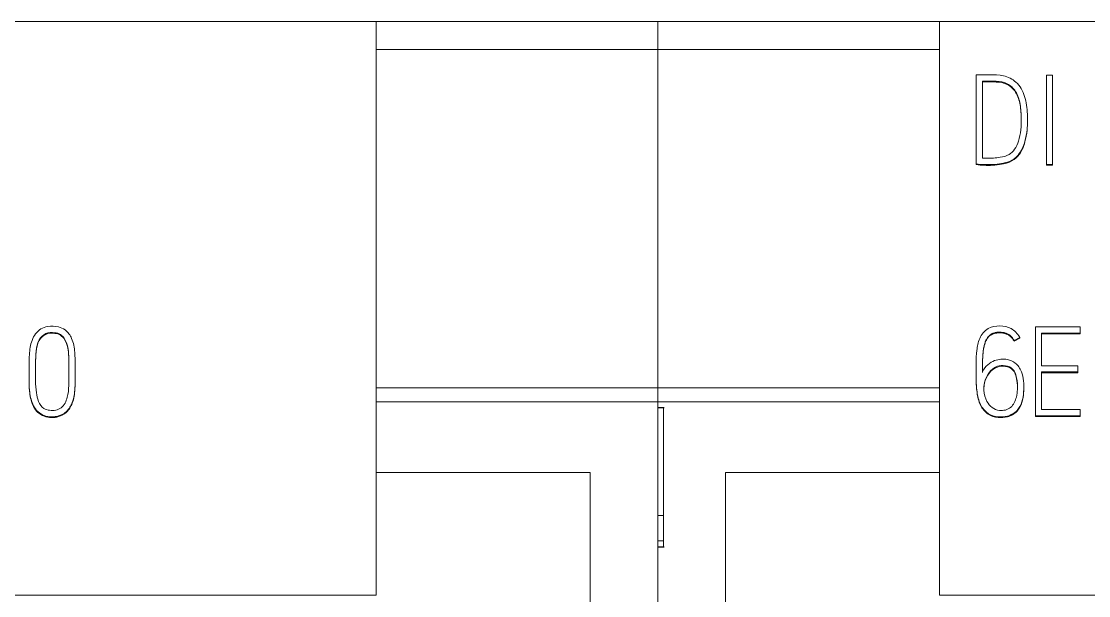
# Model space of a CAD drawing. Header units: millimetres. Extents: x 41350 to 54029, y 25852 to 34717.
# Drawn here: x 46935.92 to 46954.87, y 33557.71 to 33567.9 of the extents above; entities that cross this region are included whole.
import ezdxf

# ---------------------------------------------------------------- set-up
doc = ezdxf.new("R2010")
doc.units = ezdxf.units.MM
doc.set_wipeout_variables(frame=1)
doc.layers.add('! NO PLOT !', color=7, linetype='Continuous', true_color=0xff75dd, plot=False)
doc.layers.add('004-PI-DIN Šina', color=3, linetype='Continuous')
doc.layers.add('SI-ORMAR-Oprema', color=30, linetype='Continuous', lineweight=5)

# ---------------------------------------------------------------- blocks, each defined once
blk = doc.blocks.new('*U554')
at = {"layer": '004-PI-DIN Šina'}
for p, q in [((45.323, 69.85), (-241.3, 69.85)), ((45.323, 69.35), (-241.3, 69.35))]:
    blk.add_line(p, q, dxfattribs=at)
blk = doc.blocks.new('6ES7521-1BL00-0AB0')
at = {"layer": 'SI-ORMAR-Oprema'}
blk.add_line((17.5, 60.263), (17.5, 59.813), dxfattribs=at)
for points, knots in [([(17.5, 62.179), (17.5, 62.179), (17.5, 62.166), (17.5, 62.117), (17.5, 62.024), (17.5, 61.882), (17.5, 61.673), (17.5, 61.444), (17.5, 61.22), (17.5, 61.025), (17.5, 60.893), (17.5, 60.8), (17.5, 60.71), (17.5, 60.624), (17.5, 60.538), (17.5, 60.458), (17.5, 60.361), (17.5, 60.271), (17.5, 60.21), (17.5, 60.176), (17.5, 60.154), (17.5, 60.144), (17.5, 60.139), (17.5, 60.15), (17.5, 60.191), (17.5, 60.235), (17.5, 60.26)], [0, 0, 0, 0, 0.054923, 0.109157, 0.158857, 0.213508, 0.264907, 0.320314, 0.369873, 0.418461, 0.471704, 0.5026, 0.551052, 0.617218, 0.660884, 0.691286, 0.712023, 0.730248, 0.751802, 0.781189, 0.80362, 0.828627, 0.856379, 0.904145, 0.9524, 1, 1, 1, 1]), ([(17.5, 59.813), (17.5, 59.789), (17.5, 59.748), (17.5, 59.71), (17.5, 59.701), (17.5, 59.701), (17.5, 59.701)], [0, 0, 0, 0, 0.351048, 0.67786, 0.983317, 1, 1, 1, 1])]:
    blk.add_open_spline(points, degree=3, knots=knots, dxfattribs=at)
blk.add_wipeout([(-17.4, 69.029), (17.4, 69.029), (17.4, -77.971), (-17.4, -77.971)]).dxf.layer = 'SI-ORMAR-Oprema'
blk.add_wipeout([(-17.4, 69.029), (17.4, 69.029), (17.4, -77.971), (-17.4, -77.971)]).dxf.layer = 'SI-ORMAR-Oprema'
for p, q in [((-17.4, 69.029), (-17.4, 68.529)), ((-12.4, 69.029), (-17.4, 69.029)), ((-12.4, 58.845), (-12.4, 69.029)), ((12.4, 69.029), (-12.4, 69.029)), ((12.4, 69.029), (17.4, 69.029)), ((12.4, 58.845), (12.4, 69.029)), ((17.4, 69.029), (17.4, 68.529)), ((-17.4, 62.529), (-17.4, 68.529)), ((-12.4, 68.529), (-17.4, 68.529)), ((17.4, 68.529), (12.4, 68.529)), ((17.4, 62.529), (17.4, 68.529)), ((-11.753, 68.079), (-11.753, 66.499)), ((-10.504, 68.071), (-10.504, 66.488)), ((-10.393, 68.071), (-10.504, 68.071)), ((-10.393, 66.488), (-10.393, 68.071)), ((-11.64, 67.967), (-11.64, 66.602)), ((-10.839, 67.262), (-10.839, 67.274)), ((-11.753, 66.499), (-11.753, 66.486)), ((-10.504, 66.488), (-10.393, 66.488)), ((-10.504, 66.488), (-10.504, 66.475)), ((-10.504, 66.475), (-10.393, 66.475)), ((-10.393, 66.488), (-10.393, 66.475)), ((-10.699, 63.611), (-10.699, 62.029)), ((-9.902, 63.611), (-10.699, 63.611)), ((-10.588, 62.918), (-10.588, 63.499)), ((-10.588, 63.499), (-9.902, 63.499)), ((-10.588, 63.487), (-9.902, 63.487)), ((-9.902, 63.499), (-9.902, 63.611)), ((-9.902, 63.499), (-9.902, 63.487)), ((-10.976, 63.422), (-11.079, 63.369)), ((-10.976, 63.409), (-11.079, 63.357)), ((-11.079, 63.369), (-11.079, 63.357)), ((-10.976, 63.422), (-10.976, 63.409)), ((-9.945, 62.918), (-10.588, 62.918)), ((-9.945, 62.808), (-9.945, 62.918)), ((-11.753, 62.827), (-11.753, 62.814)), ((-10.588, 62.139), (-10.588, 62.808)), ((-10.588, 62.808), (-9.945, 62.808)), ((-10.588, 62.795), (-9.945, 62.795)), ((-9.945, 62.808), (-9.945, 62.795)), ((6.237, 62.875), (6.237, 62.863)), ((7.056, 62.832), (7.056, 62.844)), ((-17.4, 62.529), (-12.4, 62.529)), ((-17.4, 62.529), (-17.4, 62.279)), ((-10.905, 62.524), (-10.905, 62.537)), ((12.4, 62.529), (17.4, 62.529)), ((17.4, 62.529), (17.4, 62.279)), ((-17.4, 62.279), (-17.4, 56.709)), ((-12.4, 62.279), (-17.4, 62.279)), ((12.4, 62.279), (17.4, 62.279)), ((17.4, 62.279), (17.4, 56.709)), ((17.512, 62.179), (17.4, 62.179)), ((17.512, 62.172), (17.4, 62.172)), ((-10.699, 62.029), (-10.699, 62.016)), ((-10.699, 62.029), (-9.902, 62.029)), ((-10.699, 62.016), (-9.902, 62.016)), ((-9.902, 62.139), (-10.588, 62.139)), ((-9.902, 62.029), (-9.902, 62.139)), ((-9.902, 62.029), (-9.902, 62.016)), ((-16.2, 56.276), (-16.2, 61.023)), ((-12.4, 61.023), (-16.2, 61.023)), ((12.4, 61.023), (16.2, 61.023)), ((16.2, 56.276), (16.2, 61.023)), ((17.5, 60.263), (17.4, 60.263)), ((17.5, 59.813), (17.4, 59.813)), ((17.4, 59.703), (17.512, 59.703)), ((17.4, 59.701), (17.512, 59.701)), ((12.4, 58.845), (-12.4, 58.845))]:
    blk.add_line(p, q, dxfattribs=at)
for points, knots in [([(-11.753, 66.499), (-11.706, 66.493), (-11.608, 66.485), (-11.455, 66.486), (-11.304, 66.503), (-11.143, 66.54), (-11.008, 66.635), (-10.929, 66.771), (-10.874, 66.924), (-10.838, 67.13), (-10.836, 67.398), (-10.869, 67.693), (-11.012, 67.961), (-11.262, 68.08), (-11.51, 68.081), (-11.672, 68.084), (-11.753, 68.079)], [0, 0, 0, 0, 0.048928, 0.10152, 0.156673, 0.206259, 0.270351, 0.31956, 0.366981, 0.439378, 0.534587, 0.645045, 0.746603, 0.832762, 0.916147, 1, 1, 1, 1]), ([(-11.64, 66.602), (-11.574, 66.598), (-11.468, 66.598), (-11.309, 66.616), (-11.168, 66.647), (-11.055, 66.76), (-10.989, 66.916), (-10.952, 67.102), (-10.948, 67.323), (-10.961, 67.554), (-11.028, 67.782), (-11.19, 67.942), (-11.382, 67.969), (-11.528, 67.967), (-11.611, 67.967), (-11.64, 67.967)], [0, 0, 0, 0, 0.085013, 0.135874, 0.205821, 0.265138, 0.333279, 0.422662, 0.50952, 0.618636, 0.722487, 0.80996, 0.894466, 0.962458, 1, 1, 1, 1]), ([(-10.95, 67.257), (-10.95, 67.269), (-10.951, 67.365), (-10.961, 67.542), (-11.028, 67.769), (-11.19, 67.93), (-11.382, 67.956), (-11.528, 67.954), (-11.611, 67.955), (-11.64, 67.954)], [0, 0, 0, 0, 0.030851, 0.246457, 0.451657, 0.624495, 0.791473, 0.92582, 1, 1, 1, 1]), ([(-11.753, 66.486), (-11.706, 66.48), (-11.608, 66.472), (-11.455, 66.473), (-11.304, 66.49), (-11.143, 66.528), (-11.008, 66.622), (-10.929, 66.758), (-10.874, 66.912), (-10.844, 67.081), (-10.839, 67.206), (-10.839, 67.262)], [0, 0, 0, 0, 0.098443, 0.204258, 0.315227, 0.414995, 0.543949, 0.642959, 0.738369, 0.884032, 1, 1, 1, 1]), ([(-11.64, 62.812), (-11.614, 62.861), (-11.553, 62.938), (-11.435, 63.015), (-11.312, 63.036), (-11.184, 63.035), (-11.036, 62.973), (-10.94, 62.822), (-10.905, 62.641), (-10.903, 62.46), (-10.929, 62.276), (-11.015, 62.106), (-11.183, 62.014), (-11.368, 62.004), (-11.556, 62.057), (-11.693, 62.234), (-11.744, 62.464), (-11.754, 62.711), (-11.754, 62.955), (-11.744, 63.187), (-11.705, 63.412), (-11.555, 63.6), (-11.331, 63.638), (-11.114, 63.592), (-11.017, 63.492), (-10.976, 63.422)], [0, 0, 0, 0, 0.03564, 0.067865, 0.092923, 0.119268, 0.154068, 0.197126, 0.234707, 0.279879, 0.320329, 0.360962, 0.405677, 0.442102, 0.485709, 0.532505, 0.586175, 0.644312, 0.701767, 0.753421, 0.803151, 0.856352, 0.904259, 0.950465, 1, 1, 1, 1]), ([(-11.079, 63.369), (-11.086, 63.385), (-11.104, 63.413), (-11.139, 63.45), (-11.18, 63.479), (-11.227, 63.5), (-11.278, 63.512), (-11.336, 63.516), (-11.396, 63.512), (-11.454, 63.497), (-11.503, 63.469), (-11.541, 63.431), (-11.572, 63.384), (-11.595, 63.328), (-11.613, 63.263), (-11.626, 63.189), (-11.633, 63.107), (-11.637, 63.016), (-11.639, 62.917), (-11.64, 62.848), (-11.64, 62.812)], [0, 0, 0, 0, 0.043481, 0.085549, 0.127923, 0.170971, 0.214845, 0.260884, 0.317917, 0.367656, 0.41257, 0.456833, 0.503792, 0.555243, 0.612421, 0.675966, 0.746378, 0.823872, 0.908402, 1, 1, 1, 1]), ([(-11.079, 63.357), (-11.086, 63.372), (-11.104, 63.4), (-11.139, 63.437), (-11.18, 63.466), (-11.227, 63.487), (-11.278, 63.499), (-11.336, 63.503), (-11.396, 63.499), (-11.454, 63.484), (-11.503, 63.457), (-11.541, 63.419), (-11.572, 63.372), (-11.595, 63.315), (-11.613, 63.25), (-11.626, 63.177), (-11.633, 63.094), (-11.637, 63.003), (-11.639, 62.904), (-11.64, 62.836), (-11.64, 62.8)], [0, 0, 0, 0, 0.043481, 0.085549, 0.127923, 0.170971, 0.214845, 0.260884, 0.317917, 0.367656, 0.41257, 0.456833, 0.503792, 0.555243, 0.612421, 0.675966, 0.746378, 0.823872, 0.908402, 1, 1, 1, 1]), ([(6.567, 63.614), (6.525, 63.606), (6.401, 63.565), (6.267, 63.373), (6.234, 63.076), (6.238, 62.779), (6.238, 62.524), (6.267, 62.314), (6.328, 62.149), (6.509, 62.015), (6.712, 61.996), (6.915, 62.091), (7.025, 62.285), (7.057, 62.518), (7.056, 62.773), (7.057, 63.027), (7.045, 63.24), (6.993, 63.425), (6.901, 63.551), (6.741, 63.623), (6.631, 63.625), (6.567, 63.614)], [0, 0, 0, 0, 0.03125, 0.09375, 0.15625, 0.25, 0.3125, 0.34375, 0.40625, 0.4375, 0.5, 0.546875, 0.59375, 0.65625, 0.71875, 0.78125, 0.84375, 0.875, 0.921875, 0.953125, 1, 1, 1, 1]), ([(6.793, 63.473), (6.763, 63.491), (6.675, 63.514), (6.529, 63.506), (6.387, 63.372), (6.361, 63.173), (6.348, 62.967), (6.351, 62.789), (6.351, 62.614), (6.36, 62.456), (6.393, 62.283), (6.477, 62.158), (6.637, 62.113), (6.829, 62.14), (6.93, 62.361), (6.946, 62.598), (6.946, 62.847), (6.944, 63.074), (6.928, 63.25), (6.885, 63.385), (6.823, 63.454), (6.793, 63.473)], [0, 0, 0, 0, 0.03125, 0.078125, 0.125, 0.1875, 0.25, 0.3125, 0.34375, 0.40625, 0.453125, 0.5, 0.53125, 0.59375, 0.65625, 0.71875, 0.8125, 0.875, 0.921875, 0.96875, 1, 1, 1, 1]), ([(6.793, 63.46), (6.763, 63.479), (6.675, 63.501), (6.529, 63.494), (6.387, 63.359), (6.361, 63.161), (6.351, 62.997), (6.35, 62.9), (6.35, 62.873)], [0, 0, 0, 0, 0.114194, 0.285486, 0.456777, 0.685166, 0.913555, 1, 1, 1, 1]), ([(6.945, 62.786), (6.945, 62.814), (6.945, 62.912), (6.944, 63.061), (6.928, 63.237), (6.885, 63.373), (6.823, 63.442), (6.793, 63.46)], [0, 0, 0, 0, 0.115044, 0.410029, 0.631268, 0.852507, 1, 1, 1, 1]), ([(-11.269, 62.922), (-11.318, 62.924), (-11.411, 62.907), (-11.537, 62.795), (-11.607, 62.644), (-11.622, 62.459), (-11.582, 62.298), (-11.474, 62.169), (-11.318, 62.104), (-11.117, 62.155), (-11.033, 62.339), (-11.015, 62.521), (-11.021, 62.704), (-11.091, 62.889), (-11.22, 62.921), (-11.269, 62.922)], [0, 0, 0, 0, 0.0625, 0.125, 0.21875, 0.28125, 0.375, 0.4375, 0.5, 0.59375, 0.6875, 0.75, 0.84375, 0.9375, 1, 1, 1, 1]), ([(-11.269, 62.91), (-11.318, 62.912), (-11.411, 62.894), (-11.537, 62.782), (-11.603, 62.641), (-11.614, 62.535), (-11.614, 62.498)], [0, 0, 0, 0, 0.232842, 0.465685, 0.814948, 1, 1, 1, 1]), ([(-11.019, 62.537), (-11.019, 62.588), (-11.028, 62.708), (-11.091, 62.877), (-11.22, 62.908), (-11.269, 62.91)], [0, 0, 0, 0, 0.310868, 0.724347, 1, 1, 1, 1]), ([(-10.905, 62.526), (-10.905, 62.497), (-10.908, 62.41), (-10.929, 62.264), (-11.015, 62.093), (-11.183, 62.001), (-11.368, 61.991), (-11.556, 62.045), (-11.693, 62.222), (-11.744, 62.451), (-11.752, 62.652), (-11.753, 62.776), (-11.753, 62.814)], [0, 0, 0, 0, 0.047379, 0.146039, 0.245143, 0.354204, 0.443047, 0.549405, 0.663541, 0.794443, 0.936242, 1, 1, 1, 1]), ([(6.237, 62.863), (6.237, 62.816), (6.238, 62.685), (6.238, 62.511), (6.267, 62.301), (6.328, 62.136), (6.509, 62.002), (6.712, 61.984), (6.915, 62.078), (7.025, 62.272), (7.057, 62.505), (7.056, 62.699), (7.056, 62.808), (7.056, 62.832)], [0, 0, 0, 0, 0.065476, 0.18556, 0.245602, 0.365686, 0.425728, 0.545812, 0.635875, 0.725938, 0.846022, 0.966106, 1, 1, 1, 1])]:
    blk.add_open_spline(points, degree=3, knots=knots, dxfattribs=at)

msp = doc.modelspace()

# ---------------------------------------------------------------- block references
at = {"layer": '! NO PLOT !'}
msp.add_blockref('*U554', (47115.697, 33496.678), dxfattribs=at)

# ---------------------------------------------------------------- next in the draw order: block references
msp.add_blockref('6ES7521-1BL00-0AB0', (46964.62, 33498.868), dxfattribs=at)

# ---------------------------------------------------------------- next in the draw order: block references
msp.add_blockref('6ES7521-1BL00-0AB0', (46929.82, 33498.868), dxfattribs=at)

doc.saveas('drawing.dxf')
